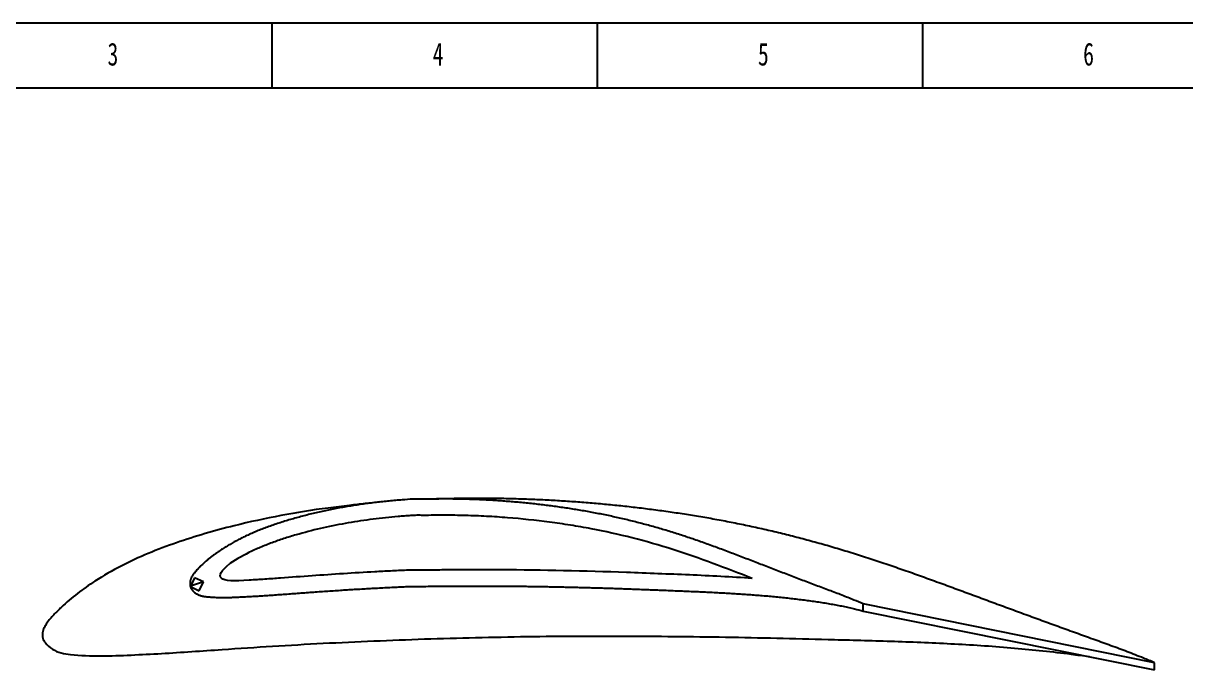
# Model space of a CAD drawing. Header units: millimetres. Extents: x 0 to 1189, y 0 to 841.
# Drawn here: x 113.8 to 292.5, y 741.7 to 841 of the extents above; entities that cross this region are included whole.
import ezdxf

# ---------------------------------------------------------------- set-up
doc = ezdxf.new("R2010")
doc.units = ezdxf.units.MM
doc.layers.add('10', color=7, linetype='Continuous')
doc.layers.add('5', color=7, linetype='Continuous')
doc.styles.add('SLDTEXTSTYLE5', font='TXT', dxfattribs={"width": 0.7})

msp = doc.modelspace()

# ---------------------------------------------------------------- linework, layer by layer
at = {"color": 7, "linetype": 'Continuous', "lineweight": 25}
for p, q in [((145.5327, 757.9974), (145.5324, 757.9976)), ((139.4539, 754.4646), (140.8214, 753.827)), ((140.0958, 755.8204), (139.4588, 754.4542)), ((141.4553, 755.1864), (139.4835, 754.5071)), ((141.4553, 755.1864), (140.0958, 755.8204)), ((140.8214, 753.827), (141.4553, 755.1864)), ((242.8959, 750.7047), (242.8939, 751.8104)), ((287.6856, 742.7652), (242.8939, 751.8104)), ((242.8959, 750.7047), (287.6856, 741.6895)), ((287.6856, 741.6895), (287.6856, 742.7652))]:
    msp.add_line(p, q, dxfattribs=at)
for points, knots in [([(163.9395, 766.8969), (162.8382, 766.7834), (159.2971, 766.4182), (153.3625, 765.4246), (147.0576, 764.0686), (141.7112, 762.6267), (137.3002, 761.2314), (132.9688, 759.6038), (128.7603, 757.6749), (125.1389, 755.5794), (122.0726, 753.4486), (119.9871, 751.667), (118.4342, 750.1259), (117.5222, 749.0972), (116.9534, 748.1584), (116.6734, 747.3759), (116.7151, 746.527), (117.2403, 745.6136), (118.2008, 744.7866), (119.5596, 744.2065), (122.0769, 743.8768), (125.6766, 743.7416), (130.346, 743.9444), (135.0114, 744.1768), (139.6738, 744.4803), (147.9596, 745.0511), (159.8757, 745.812), (170.2501, 746.2173), (175.4373, 746.42)], [0, 0, 0, 0, 0.02934909, 0.09437049, 0.15938964, 0.20026199, 0.2411331, 0.28200216, 0.32286526, 0.36372487, 0.39274772, 0.42176459, 0.43627873, 0.45078322, 0.45803755, 0.46528808, 0.47251716, 0.47974653, 0.49259362, 0.50544808, 0.51833822, 0.55960523, 0.60088982, 0.64217726, 0.68346482, 0.72475251, 0.86237672, 1, 1, 1, 1]), ([(175.2889, 767.8994), (174.1876, 767.9451), (172.7555, 767.8458), (170.9912, 767.6991), (169.9895, 767.6072), (168.9915, 767.5047), (167.9978, 767.3923), (167.0081, 767.271), (166.0232, 767.138), (165.0426, 766.9952), (164.0666, 766.8415), (163.0953, 766.677), (162.1285, 766.5014), (161.1671, 766.3146), (160.2105, 766.1179), (159.2603, 765.9077), (158.3155, 765.6878), (157.3777, 765.4555), (156.4471, 765.2132), (155.5264, 764.9589), (154.6161, 764.6968), (153.72, 764.421), (152.8374, 764.1377), (151.9719, 763.8409), (151.124, 763.536), (150.2964, 763.2206), (149.4913, 762.8952), (148.7108, 762.5605), (147.9561, 762.2196), (147.2319, 761.8659), (146.5365, 761.5069), (145.8733, 761.1418), (145.2446, 760.7756), (144.6545, 760.4109), (144.1048, 760.0539), (143.5987, 759.7078), (143.1365, 759.3769), (142.7192, 759.0606), (142.343, 758.7625), (142.0048, 758.4826), (141.7026, 758.2191), (141.4317, 757.9724), (141.1874, 757.743), (140.9679, 757.5285), (140.7688, 757.3291), (140.5879, 757.1432), (140.4227, 756.97), (140.2737, 756.8057), (140.1388, 756.6497), (140.0172, 756.5001), (139.9086, 756.3554), (139.8107, 756.216), (139.7233, 756.0807), (139.6475, 755.9481), (139.5832, 755.8178), (139.5275, 755.6908), (139.4841, 755.565), (139.4532, 755.4412), (139.4298, 755.3202), (139.4243, 755.1874), (139.4125, 755.0506), (139.4169, 754.9046), (139.4167, 754.7713), (139.4228, 754.6434), (139.4303, 754.5408), (139.4447, 754.4796), (139.4507, 754.4579)], [0, 0, 0, 0, 0.04299486, 0.056146667, 0.069271634, 0.082349518, 0.095401626, 0.108400279, 0.121362007, 0.134287093, 0.147169939, 0.160020906, 0.172829953, 0.185615478, 0.198341322, 0.211039592, 0.223690836, 0.236296331, 0.248839446, 0.261316953, 0.273667727, 0.285901716, 0.298001198, 0.309934466, 0.321701599, 0.333252369, 0.344586737, 0.355677118, 0.366478072, 0.376983131, 0.387209096, 0.397095506, 0.406601846, 0.415670966, 0.424238048, 0.432245828, 0.439657062, 0.446477492, 0.452730231, 0.458437724, 0.463652141, 0.468417426, 0.472772853, 0.476762374, 0.48042624, 0.483798772, 0.486911614, 0.489789848, 0.492474783, 0.494980411, 0.497332818, 0.49954976, 0.501646595, 0.503632067, 0.505523046, 0.507328358, 0.509056712, 0.510719962, 0.512319979, 0.513865047, 0.515912723, 0.517689667, 0.519575635, 0.521126958, 0.522703492, 0.523584316, 0.523584316, 0.523584316, 0.523584316]), ([(168.6072, 767.4607), (167.8488, 767.376), (166.3319, 767.2066), (164.7339, 767.0283), (163.9349, 766.9392)], [0, 0, 0, 0, 0.49999853, 1, 1, 1, 1]), ([(287.6856, 742.7652), (287.1176, 743.0119), (286.1262, 743.4121), (284.7222, 743.9732), (283.4761, 744.4533), (282.2333, 744.9223), (280.9872, 745.3823), (279.7389, 745.8362), (278.4888, 746.2851), (277.2382, 746.7335), (275.57, 747.3291), (273.4876, 748.0804), (270.9918, 748.9879), (268.4979, 749.8992), (266.0062, 750.8161), (263.5148, 751.7339), (261.0233, 752.6533), (258.5353, 753.5702), (256.0507, 754.4842), (253.5683, 755.3895), (251.0821, 756.2831), (248.5908, 757.161), (246.0916, 758.017), (243.5836, 758.8474), (241.0831, 759.6411), (238.5899, 760.3951), (236.1046, 761.1082), (233.6098, 761.7863), (231.1054, 762.4281), (228.592, 763.0336), (226.0697, 763.6029), (223.5526, 764.1308), (221.042, 764.6194), (218.539, 765.0689), (216.0303, 765.4827), (213.5163, 765.8637), (210.9972, 766.2114), (208.4736, 766.5282), (205.9511, 766.8132), (203.4308, 767.0681), (200.9132, 767.2931), (198.3936, 767.4883), (195.8723, 767.6526), (193.349, 767.7877), (190.8239, 767.8906), (188.296, 767.9627), (185.7664, 768.0047), (183.2355, 768.0123), (179.7429, 767.9806), (177.0948, 767.8986), (175.2889, 767.8994)], [0, 0, 0, 0, 0.01598777, 0.02760342, 0.03903768, 0.05046865, 0.06190106, 0.07333252, 0.08476444, 0.09619655, 0.10763556, 0.13049922, 0.1533554, 0.17620712, 0.19905446, 0.22190714, 0.24476251, 0.26762472, 0.29037137, 0.31311579, 0.33584914, 0.35858632, 0.38131738, 0.40405505, 0.42679851, 0.44905399, 0.47130481, 0.49355542, 0.5158042, 0.5380558, 0.56030563, 0.58256543, 0.60445808, 0.62634262, 0.64822472, 0.67010638, 0.69199188, 0.71388181, 0.73577561, 0.75753483, 0.77928785, 0.80103746, 0.82278231, 0.84452564, 0.86627906, 0.888033, 0.90982087, 0.93159916, 0.95337978, 1, 1, 1, 1]), ([(242.8939, 751.8104), (242.424, 752.0112), (241.6462, 752.3327), (240.5514, 752.7722), (239.6063, 753.1417), (238.6375, 753.5123), (237.6482, 753.8868), (236.6426, 754.2636), (235.6276, 754.6474), (234.6062, 755.0326), (233.5816, 755.4221), (232.5551, 755.8135), (231.5273, 756.2058), (230.5003, 756.6), (229.4747, 756.9937), (228.4522, 757.3861), (227.4349, 757.7787), (226.4205, 758.1676), (225.4085, 758.5573), (224.3962, 758.9459), (223.3843, 759.3317), (222.3755, 759.715), (221.3713, 760.0922), (220.3738, 760.4636), (219.3817, 760.827), (218.3947, 761.1808), (217.4132, 761.5275), (216.4361, 761.8646), (215.4611, 762.1895), (214.4892, 762.5078), (213.5168, 762.8138), (212.5446, 763.1106), (211.5716, 763.3992), (210.5972, 763.6772), (209.621, 763.9458), (208.643, 764.2052), (207.6636, 764.4564), (206.682, 764.6962), (205.6989, 764.9288), (204.713, 765.1497), (203.7253, 765.3633), (202.7341, 765.5659), (201.74, 765.7604), (200.7423, 765.945), (199.7422, 766.1228), (198.7388, 766.29), (197.7319, 766.4493), (196.7211, 766.5993), (195.7076, 766.7433), (194.6916, 766.8775), (193.6739, 767.0058), (192.6544, 767.1237), (191.634, 767.2356), (190.6123, 767.3379), (189.5904, 767.4333), (188.5679, 767.5198), (187.5451, 767.597), (186.5223, 767.6685), (185.4991, 767.7296), (184.4764, 767.7825), (183.454, 767.8286), (182.4318, 767.8636), (181.4108, 767.892), (180.3901, 767.9118), (179.3706, 767.92), (178.352, 767.9239), (176.9916, 767.908), (175.9708, 767.9099), (175.2889, 767.8994)], [0, 0, 0, 0, 0.021868, 0.0360125, 0.05048213, 0.065293, 0.08039799, 0.09574546, 0.11124699, 0.12683327, 0.1424609, 0.15814952, 0.17384637, 0.18953605, 0.20522292, 0.22085551, 0.23640457, 0.25188422, 0.26734295, 0.28281152, 0.29828455, 0.31368419, 0.32898995, 0.34418677, 0.35923508, 0.37419973, 0.38905302, 0.40377845, 0.41842961, 0.43302954, 0.44754133, 0.46205173, 0.47652769, 0.49097063, 0.50540957, 0.51985196, 0.53426794, 0.5486778, 0.56309126, 0.57749632, 0.59191172, 0.6063353, 0.62078408, 0.63525871, 0.64975387, 0.66425006, 0.67878984, 0.69337435, 0.70797557, 0.72259726, 0.7372286, 0.75186897, 0.7665119, 0.78115732, 0.7958068, 0.81042998, 0.82506745, 0.83969859, 0.85430628, 0.86892686, 0.88352163, 0.89810069, 0.91269097, 0.92723223, 0.94178341, 0.95631768, 0.97082009, 1, 1, 1, 1]), ([(175.2564, 765.3986), (175.0933, 765.4053), (174.9304, 765.4105), (174.6055, 765.414), (174.4434, 765.4131), (173.9579, 765.4038), (173.6353, 765.3891), (172.9911, 765.3507), (172.6696, 765.3271), (172.027, 765.2765), (171.7059, 765.2498), (170.1007, 765.1123), (168.8196, 764.9779), (166.2641, 764.6555), (164.9898, 764.4657), (162.4488, 764.0264), (161.1821, 763.7762), (158.6572, 763.2077), (157.4042, 762.8908), (155.54, 762.3629), (154.9212, 762.1781), (153.6897, 761.7871), (153.0773, 761.5802), (151.8591, 761.1437), (151.2541, 760.9129), (150.0602, 760.4239), (149.47, 760.1666), (147.7292, 759.3383), (146.6083, 758.7109), (145.5327, 757.9974)], [0, 0, 0, 0, 0.015625, 0.015625, 0.03125, 0.03125, 0.0625, 0.0625, 0.09375, 0.09375, 0.125, 0.125, 0.25, 0.25, 0.375, 0.375, 0.5, 0.5, 0.625, 0.625, 0.6875, 0.6875, 0.75, 0.75, 0.8125, 0.8125, 0.875, 0.875, 1, 1, 1, 1]), ([(225.833, 755.7149), (223.8113, 756.4926), (221.7901, 757.2717), (217.7273, 758.7761), (215.6828, 759.4991), (211.5636, 760.8158), (209.4886, 761.4115), (205.3068, 762.4743), (203.1994, 762.9391), (200.0147, 763.5404), (198.9492, 763.7249), (196.8106, 764.0635), (195.7375, 764.2182), (192.5181, 764.6408), (190.3685, 764.8672), (187.1389, 765.1239), (186.0615, 765.1951), (183.9051, 765.3101), (182.8259, 765.3523), (181.2059, 765.3959), (180.6657, 765.4066), (179.5847, 765.4188), (179.0441, 765.4234), (178.2326, 765.4208), (177.962, 765.4183), (177.4208, 765.414), (177.1503, 765.4124), (176.3387, 765.4085), (175.7978, 765.4069), (175.2564, 765.3986)], [0, 0, 0, 0, 0.125, 0.125, 0.25, 0.25, 0.375, 0.375, 0.5, 0.5, 0.5625, 0.5625, 0.625, 0.625, 0.75, 0.75, 0.8125, 0.8125, 0.875, 0.875, 0.90625, 0.90625, 0.9375, 0.9375, 0.953125, 0.953125, 0.96875, 0.96875, 1, 1, 1, 1]), ([(225.833, 755.7149), (222.6181, 755.9521), (219.3973, 756.1065), (214.5642, 756.3136), (212.953, 756.38), (209.7303, 756.508), (208.1186, 756.5692), (200.0607, 756.8528), (193.6141, 757.0022), (185.5554, 757.0498), (183.9436, 757.0509), (181.526, 757.042), (180.7201, 757.0375), (179.5112, 757.0267), (179.1082, 757.022), (178.3023, 757.0122), (177.8994, 757.0078), (177.0935, 757.0068), (176.6905, 757.0077), (176.0861, 757.0058), (175.8846, 757.0046), (175.4817, 757.0004), (175.2802, 756.9965), (174.2728, 756.983), (173.4669, 756.9882), (172.258, 756.9505), (171.855, 756.9294), (171.049, 756.8895), (170.646, 756.8717), (169.437, 756.813), (168.6309, 756.7694), (164.6008, 756.5518), (161.3779, 756.3432), (156.5462, 755.9981), (154.936, 755.8763), (152.5205, 755.699), (151.7152, 755.6411), (150.1042, 755.5339), (149.2983, 755.4857), (148.4922, 755.441)], [0, 0, 0, 0, 0.125, 0.125, 0.1875, 0.1875, 0.25, 0.25, 0.5, 0.5, 0.5625, 0.5625, 0.59375, 0.59375, 0.609375, 0.609375, 0.625, 0.625, 0.640625, 0.640625, 0.6484375, 0.6484375, 0.65625, 0.65625, 0.6875, 0.6875, 0.703125, 0.703125, 0.71875, 0.71875, 0.75, 0.75, 0.875, 0.875, 0.9375, 0.9375, 0.96875, 0.96875, 1, 1, 1, 1]), ([(139.4507, 754.4579), (139.4558, 754.4396), (139.4741, 754.3806), (139.5112, 754.2819), (139.5705, 754.164), (139.6426, 754.0488), (139.7267, 753.9361), (139.8215, 753.8255), (139.9281, 753.7182), (140.0464, 753.6148), (140.1737, 753.5119), (140.3151, 753.4155), (140.4684, 753.3235), (140.6348, 753.2364), (140.8157, 753.1566), (141.0139, 753.0893), (141.2282, 753.0289), (141.462, 752.98), (141.7168, 752.941), (141.9952, 752.9076), (142.301, 752.8797), (142.6376, 752.8518), (143.0101, 752.8267), (143.4239, 752.8084), (143.8846, 752.7928), (144.3988, 752.7858), (144.9724, 752.7878), (145.6127, 752.8003), (146.325, 752.8273), (147.113, 752.8629), (147.9727, 752.9085), (148.8948, 752.958), (149.8652, 753.0153), (150.8726, 753.0774), (151.9079, 753.1493), (152.966, 753.2235), (154.0412, 753.3038), (155.1283, 753.3837), (156.2222, 753.4652), (157.3183, 753.5458), (158.4144, 753.6249), (159.5099, 753.7021), (160.6047, 753.7774), (161.6989, 753.851), (162.7922, 753.9224), (163.8837, 753.9917), (164.974, 754.059), (166.0632, 754.1225), (167.1514, 754.1856), (168.2389, 754.2439), (169.3248, 754.3017), (170.4105, 754.358), (171.4964, 754.4061), (173.1295, 754.495), (174.4032, 754.4815), (175.3129, 754.4958)], [0.523584316, 0.523584316, 0.523584316, 0.523584316, 0.524327839, 0.525992967, 0.52770741, 0.529478192, 0.531306658, 0.533204702, 0.53517285, 0.537217568, 0.539352495, 0.541573021, 0.543905539, 0.546345778, 0.54891706, 0.551632122, 0.554529264, 0.557624798, 0.560970996, 0.564611415, 0.568595294, 0.572982871, 0.577826283, 0.583202245, 0.589188844, 0.59586412, 0.603319067, 0.611633059, 0.620918437, 0.63121034, 0.642496455, 0.654600359, 0.66734267, 0.680529946, 0.694092384, 0.707949366, 0.722029014, 0.736278706, 0.750601642, 0.764947706, 0.779279655, 0.793601094, 0.807916061, 0.822220595, 0.836510338, 0.850781336, 0.865013247, 0.879253801, 0.893468136, 0.907662528, 0.921867543, 0.936017406, 0.950199375, 0.964396732, 0.999999983, 0.999999983, 0.999999983, 0.999999983]), ([(175.3129, 754.4958), (176.2198, 754.5135), (177.4881, 754.4978), (179.117, 754.5226), (180.1987, 754.532), (181.2797, 754.5404), (182.3605, 754.5441), (183.4435, 754.5483), (184.528, 754.5478), (185.6151, 754.5474), (186.7042, 754.5423), (187.7957, 754.536), (188.8887, 754.5273), (189.9826, 754.5163), (191.0776, 754.5032), (192.1728, 754.488), (193.2676, 754.4717), (194.3604, 754.4532), (195.4514, 754.4319), (196.539, 754.4098), (197.6228, 754.3855), (198.7028, 754.3594), (199.7821, 754.3325), (200.8627, 754.302), (201.9478, 754.2731), (203.0381, 754.2382), (204.1326, 754.2049), (205.2294, 754.1683), (206.3271, 754.13), (207.4248, 754.0919), (208.5216, 754.0509), (209.6171, 754.0088), (210.7103, 753.9671), (211.8002, 753.9237), (212.8874, 753.8784), (213.9747, 753.8357), (215.0638, 753.7885), (216.1545, 753.7432), (217.2449, 753.6959), (218.3331, 753.6458), (219.4175, 753.5945), (220.4972, 753.541), (221.5717, 753.4825), (222.641, 753.4219), (223.7051, 753.356), (224.7634, 753.2852), (225.817, 753.2101), (226.8647, 753.1287), (227.908, 753.0418), (228.946, 752.9472), (229.9791, 752.8486), (231.0057, 752.7417), (232.027, 752.6274), (233.0417, 752.5048), (234.0493, 752.3775), (235.0471, 752.2403), (236.0333, 752.0971), (237.0055, 751.9463), (237.9593, 751.7877), (238.8937, 751.6205), (239.8063, 751.4411), (240.6977, 751.2532), (241.7268, 751.0133), (242.4566, 750.8273), (242.8959, 750.7047)], [0.000000022, 0.000000022, 0.000000022, 0.000000022, 0.040120112, 0.056099632, 0.072063511, 0.087974957, 0.103920019, 0.119873122, 0.135882975, 0.151896165, 0.167961525, 0.184061889, 0.200178938, 0.21631274, 0.232454275, 0.248621957, 0.264766042, 0.280886227, 0.29697333, 0.313036956, 0.329004158, 0.344929645, 0.360827216, 0.376764824, 0.392747756, 0.408847743, 0.425015795, 0.441187717, 0.457395552, 0.473603219, 0.489773978, 0.505948995, 0.522096674, 0.538171307, 0.554200251, 0.570229312, 0.586307987, 0.602423075, 0.618519741, 0.634588816, 0.650612251, 0.666540039, 0.682413188, 0.698213716, 0.713914685, 0.729575586, 0.745133095, 0.76064253, 0.776059002, 0.791447175, 0.806747756, 0.821967329, 0.837107069, 0.85220426, 0.867181137, 0.882032327, 0.896757535, 0.91126783, 0.925548015, 0.939529354, 0.953259823, 0.966686198, 0.979827877, 1, 1, 1, 1]), ([(175.4374, 746.42), (180.6893, 746.5641), (191.193, 746.8522), (206.9552, 746.8908), (222.7156, 746.7222), (236.3013, 746.3845), (247.7151, 746.0742), (256.9546, 745.706), (264.5559, 745.1861), (270.5161, 744.6079), (274.3583, 744.1767), (276.7469, 743.8357), (277.697, 743.7)], [0, 0, 0, 0, 0.15394436, 0.30788973, 0.46183561, 0.61578224, 0.70609775, 0.79641186, 0.88672368, 0.92930064, 0.97187758, 1, 1, 1, 1])]:
    msp.add_open_spline(points, degree=3, knots=knots, dxfattribs=at)
msp.add_open_spline([(148.4922, 755.441), (143.7957, 755.0117), (142.8091, 755.8639), (145.5324, 757.9976)], degree=3, dxfattribs=at)
at = {"layer": '5', "color": 7}
msp.add_line((1189, 841), (0, 841), dxfattribs=at)
at = {"layer": '5'}
for p, q in [((152, 841), (152, 831.0501)), ((202, 841), (202, 831.0501)), ((252, 841), (252, 831.0501))]:
    msp.add_line(p, q, dxfattribs=at)
at = {"layer": '5', "color": 7, "lineweight": 25}
msp.add_line((1179, 831.0501), (25, 831.0501), dxfattribs=at)

# ---------------------------------------------------------------- texts
at = {"layer": '10', "char_height": 3.5, "attachment_point": 2, "style": 'SLDTEXTSTYLE5'}
for s, insert in [('3', (127.5444, 838.0095)), ('4', (177.5444, 838.0095)), ('5', (227.5444, 838.0095)), ('6', (277.5469, 838.0095))]:
    msp.add_mtext(s, dxfattribs=dict(at, insert=insert))

doc.saveas('drawing.dxf')
